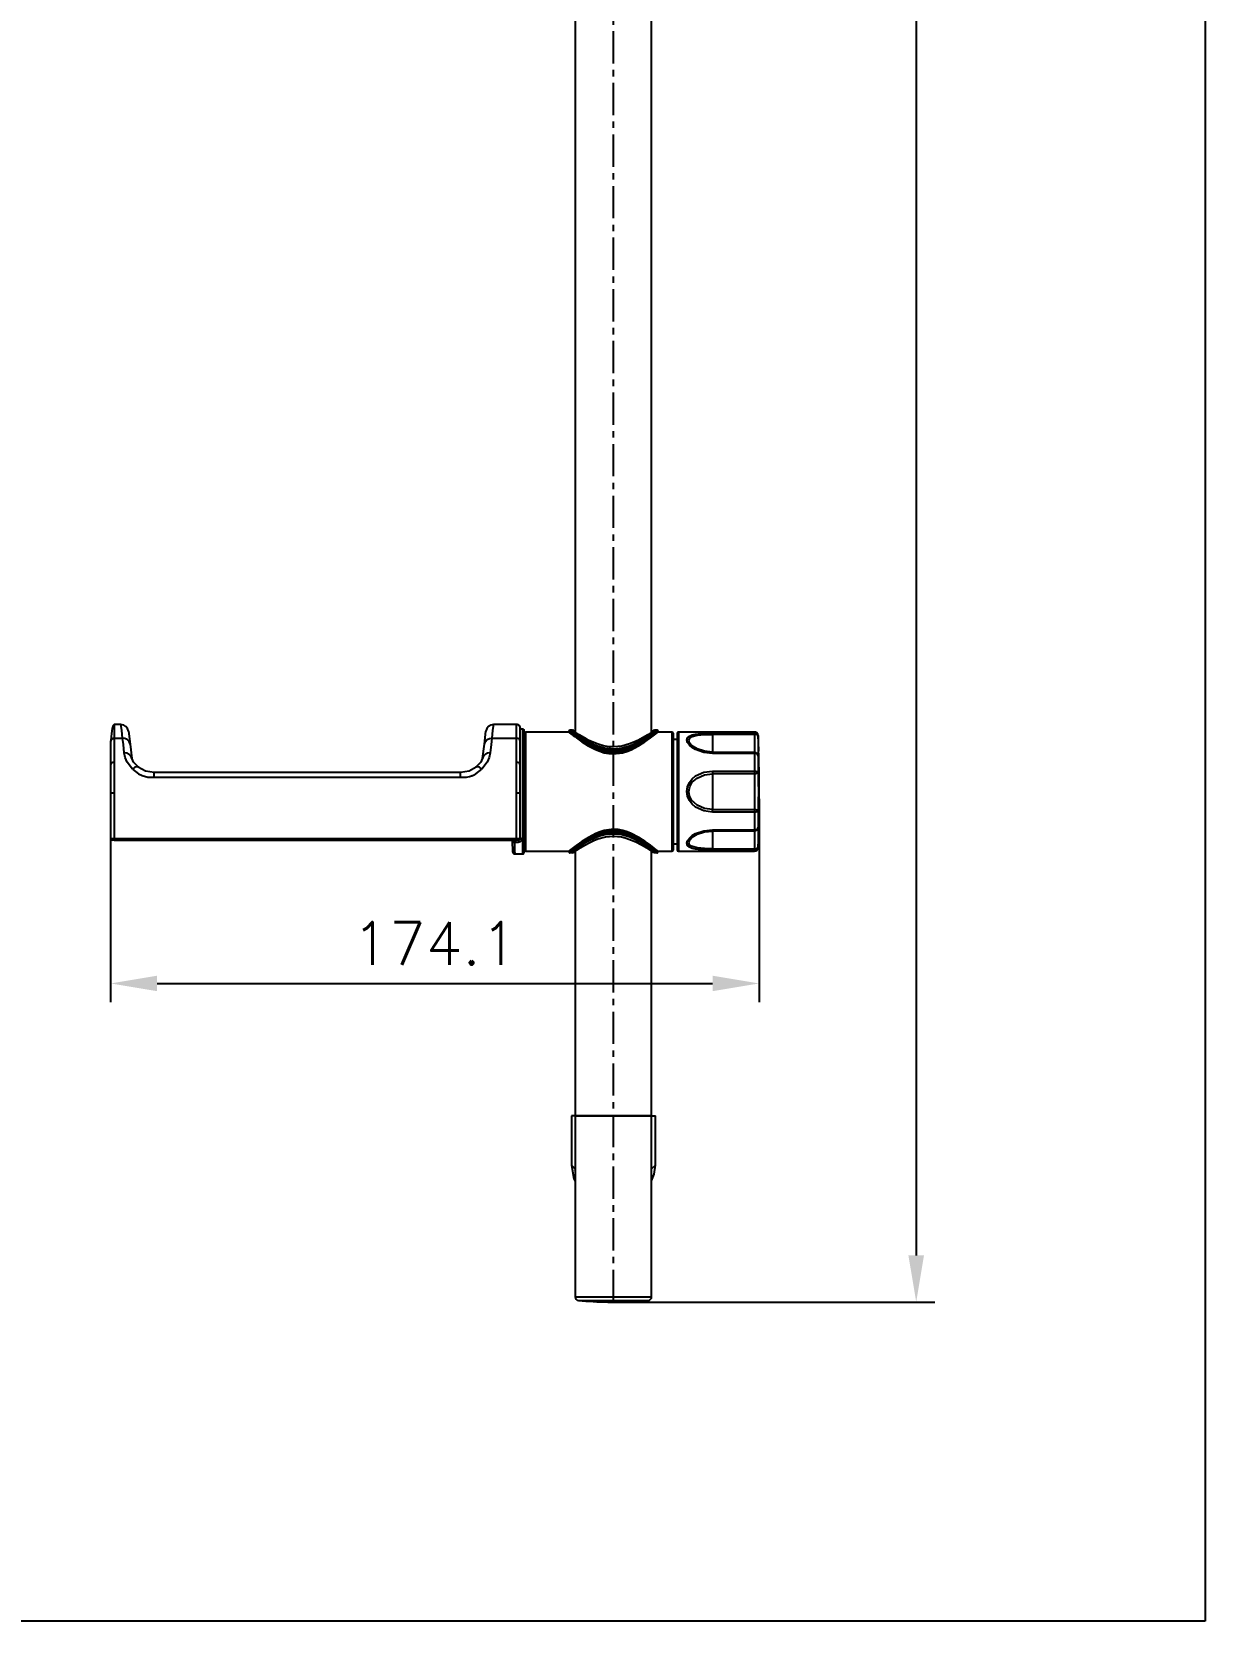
# Model space of a CAD drawing. Extents: x -6516 to -5886, y -2869 to -1978.
# Drawn here: x -6200.6 to -5885.6, y -2869 to -2442.2 of the extents above; entities that cross this region are included whole.
import ezdxf

# ---------------------------------------------------------------- set-up
doc = ezdxf.new("R2010")
doc.units = 0
doc.header["$LTSCALE"] = 23.1
doc.header["$MEASUREMENT"] = 0
doc.linetypes.add('CENTER', pattern=[0.6, 0.375, -0.075, 0.075, -0.075])
doc.layers.get('0').update_dxf_attribs({"linetype": 'CONTINUOUS'})
doc.layers.get('Defpoints').update_dxf_attribs({"linetype": 'CONTINUOUS'})
doc.styles.get("Standard").update_dxf_attribs({"font": 'txt.shx', "bigfont": 'whgtxt.shx'})
doc.dimstyles.get("Standard").update_dxf_attribs({"dimtxt": 2.5, "dimasz": 0.18, "dimexe": 0.18, "dimexo": 0.0625, "dimgap": 0.09, "dimtad": 0, "dimtih": 1, "dimtoh": 1, "dimdec": 4, "dimzin": 0, "dimdsep": 46, "dimtxsty": 'Standard', "dimcen": 0.09, "dimadec": 0, "dimazin": 0, "dimtp": 0.001, "dimtm": 0.001, "dimtfac": 1, "dimtdec": 4, "dimtofl": 0, "dimtmove": 0, "dimatfit": 0, "dimfxl": 0, "dimtolj": 1, "dimtzin": 0, "dimarcsym": 0})

# ---------------------------------------------------------------- blocks, each defined once
blk = doc.blocks.new('*D105')
at = {"color": 2, "lineweight": -2}
for p, q in [((-6042.96, -2021.28), (-5958.18, -2021.28)), ((-5963.18, -2033.78), (-5963.18, -2770.81)), ((-6042.96, -2783.31), (-5958.18, -2783.31))]:
    blk.add_line(p, q, dxfattribs=at)
at = {"color": 2}
for points in [[(-5965.27, -2033.78), (-5961.1, -2033.78), (-5963.18, -2021.28)], [(-5965.27, -2770.81), (-5961.1, -2770.81), (-5963.18, -2783.31)]]:
    blk.add_solid(points, dxfattribs=at)
at = {"layer": 'Defpoints', "color": 0}
for p in [(-6044.46, -2021.28), (-6044.46, -2783.31), (-5963.18, -2783.31)]:
    blk.add_point(p, dxfattribs=at)
at = {"color": 2, "insert": (-5973.93, -2402.29), "char_height": 11.5, "attachment_point": 5, "rotation": 90}
blk.add_mtext('\\A1;762', dxfattribs=at)
blk = doc.blocks.new('*D106')
at = {"color": 2, "lineweight": -2}
for p, q in [((-6179.46, -2648.17), (-6179.46, -2702.75)), ((-6005.34, -2648.17), (-6005.34, -2702.75)), ((-6166.96, -2697.75), (-6017.84, -2697.75))]:
    blk.add_line(p, q, dxfattribs=at)
at = {"color": 2}
for points in [[(-6166.96, -2695.67), (-6166.96, -2699.83), (-6179.46, -2697.75)], [(-6017.84, -2695.67), (-6017.84, -2699.83), (-6005.34, -2697.75)]]:
    blk.add_solid(points, dxfattribs=at)
at = {"layer": 'Defpoints', "color": 0}
for p in [(-6179.46, -2646.67), (-6005.34, -2646.67), (-6005.34, -2697.75)]:
    blk.add_point(p, dxfattribs=at)
at = {"color": 2, "insert": (-6092.4, -2687), "char_height": 11.5, "attachment_point": 5}
blk.add_mtext('\\A1;174.1', dxfattribs=at)

msp = doc.modelspace()

# ---------------------------------------------------------------- linework, layer by layer
for p, q in [((-5885.6, -1978.04), (-5885.6, -2869.04)), ((-6054.71, -2240.47), (-6054.71, -2630.25)), ((-6034.21, -2630.25), (-6034.21, -2240.47)), ((-6054.71, -2585.06), (-6054.71, -2630.25)), ((-6034.21, -2630.25), (-6034.21, -2591.55)), ((-6176.66, -2628.22), (-6178.46, -2628.22)), ((-6070.46, -2628.22), (-6076.69, -2628.22)), ((-6069.46, -2632.81), (-6069.46, -2629.3)), ((-6068.76, -2629.48), (-6069.21, -2629.48)), ((-6179.46, -2632.81), (-6179.46, -2639.05)), ((-6174.68, -2629.97), (-6174.24, -2633.5)), ((-6174.24, -2633.5), (-6173.78, -2637.31)), ((-6079.58, -2637.31), (-6079.11, -2633.5)), ((-6079.11, -2633.5), (-6078.68, -2629.97)), ((-6069.46, -2632.46), (-6069.46, -2631.43)), ((-6069.46, -2639.05), (-6069.46, -2632.81)), ((-6068.46, -2646.23), (-6068.46, -2629.77)), ((-6068.26, -2631.23), (-6068.46, -2631.23)), ((-6068.46, -2631.23), (-6068.26, -2631.23)), ((-6068.26, -2646.23), (-6068.26, -2630.53)), ((-6056.46, -2630.23), (-6067.96, -2630.23)), ((-6056.34, -2630.21), (-6056.42, -2630.16)), ((-6055.46, -2629.73), (-6056.17, -2629.73)), ((-6055.51, -2630.97), (-6055.25, -2631.17)), ((-6055.26, -2629.87), (-6055.31, -2629.83)), ((-6033.6, -2629.83), (-6033.46, -2629.73)), ((-6032.76, -2629.73), (-6033.46, -2629.73)), ((-6028.76, -2630.23), (-6032.46, -2630.23)), ((-6028.46, -2630.53), (-6028.46, -2661.93)), ((-6027.34, -2632.23), (-6028.46, -2632.23)), ((-6027.34, -2630.53), (-6027.34, -2661.93)), ((-6006.62, -2630.23), (-6027.04, -2630.23)), ((-6005.62, -2631.19), (-6005.62, -2631.41)), ((-6173.78, -2637.31), (-6173.88, -2637.03)), ((-6079.48, -2637.03), (-6079.58, -2637.31)), ((-6179.46, -2639.05), (-6179.46, -2646.67)), ((-6085.47, -2641.11), (-6167.88, -2641.11)), ((-6069.46, -2646.67), (-6069.46, -2639.05)), ((-6068.46, -2662.68), (-6068.46, -2646.23)), ((-6068.26, -2661.93), (-6068.26, -2646.23)), ((-6179.46, -2646.67), (-6179.46, -2658.73)), ((-6069.46, -2658.73), (-6069.46, -2646.67)), ((-6179.15, -2659.19), (-6178.96, -2659.23)), ((-6178.46, -2659.23), (-6178.96, -2659.23)), ((-6178.46, -2659.23), (-6070.46, -2659.23)), ((-6072.54, -2659.23), (-6176.45, -2659.23)), ((-6071.47, -2662.48), (-6071.52, -2659.4)), ((-6069.96, -2659.23), (-6070.46, -2659.23)), ((-6069.54, -2658.77), (-6069.46, -2658.73)), ((-6071.03, -2662.98), (-6068.76, -2662.98)), ((-6068.46, -2661.23), (-6068.26, -2661.23)), ((-6067.96, -2662.23), (-6056.46, -2662.23)), ((-6056.44, -2662.41), (-6056.44, -2662.31)), ((-6055.44, -2662.71), (-6056.14, -2662.71)), ((-6054.71, -2662.2), (-6054.71, -2733.29)), ((-6034.21, -2733.29), (-6034.21, -2662.2)), ((-6033.42, -2661.47), (-6033.66, -2661.29)), ((-6032.78, -2662.71), (-6033.49, -2662.71)), ((-6032.48, -2662.31), (-6032.48, -2662.41)), ((-6032.46, -2662.23), (-6028.76, -2662.23)), ((-6028.46, -2660.23), (-6027.34, -2660.23)), ((-6027.04, -2662.23), (-6006.62, -2662.23)), ((-6005.62, -2661.04), (-6005.62, -2661.26)), ((-6054.71, -2733.29), (-6055.71, -2733.29)), ((-6055.71, -2733.29), (-6055.71, -2746.54)), ((-6034.21, -2733.29), (-6054.71, -2733.29)), ((-6054.71, -2733.29), (-6034.21, -2733.29)), ((-6034.21, -2733.29), (-6033.21, -2733.29)), ((-6033.21, -2746.54), (-6033.21, -2733.29)), ((-6054.71, -2747.88), (-6054.71, -2781.89)), ((-6034.21, -2781.89), (-6034.21, -2747.88)), ((-6045.96, -2783.31), (-6042.96, -2783.31)), ((-5885.6, -2869.04), (-6515.6, -2869.04))]:
    msp.add_line(p, q)
at = {"color": 1, "linetype": 'CENTER'}
msp.add_line((-6044.46, -2783.31), (-6044.46, -2071.29), dxfattribs=at)
at = {"color": 2}
for p, q in [((-6178.46, -2628.26), (-6178.46, -2631.87)), ((-6070.46, -2631.87), (-6070.46, -2628.26)), ((-6068.76, -2637.5), (-6068.76, -2629.48)), ((-6178.46, -2631.87), (-6178.46, -2638.34)), ((-6178.46, -2631.87), (-6176.23, -2631.87)), ((-6077.12, -2631.87), (-6070.46, -2631.87)), ((-6070.46, -2638.34), (-6070.46, -2631.87)), ((-6067.96, -2662.23), (-6067.96, -2630.23)), ((-6056.05, -2629.81), (-6056.16, -2629.73)), ((-6055.78, -2630.64), (-6055.96, -2630.58)), ((-6032.6, -2630.23), (-6032.52, -2630.17)), ((-6032.46, -2630.03), (-6032.57, -2630.1)), ((-6028.76, -2630.23), (-6028.76, -2662.23)), ((-6027.04, -2630.23), (-6027.04, -2662.23)), ((-6017.84, -2630.46), (-6017.84, -2630.85)), ((-6017.84, -2630.46), (-6006.62, -2630.46)), ((-6017.84, -2630.85), (-6017.84, -2635.63)), ((-6006.62, -2630.85), (-6017.84, -2630.85)), ((-6006.62, -2630.23), (-6006.62, -2630.46)), ((-6006.62, -2630.46), (-6006.62, -2630.85)), ((-6068.76, -2646.23), (-6068.76, -2637.5)), ((-6017.84, -2635.99), (-6017.84, -2635.63)), ((-6017.84, -2635.63), (-6006.62, -2635.63)), ((-6006.62, -2635.99), (-6017.84, -2635.99)), ((-6006.62, -2635.63), (-6006.62, -2635.99)), ((-6006.62, -2635.99), (-6006.62, -2640.7)), ((-6005.62, -2636.6), (-6005.62, -2641.03)), ((-6178.46, -2638.34), (-6178.46, -2646.69)), ((-6173.58, -2640.21), (-6175, -2638.34)), ((-6078.35, -2638.34), (-6079.77, -2640.21)), ((-6070.46, -2646.69), (-6070.46, -2638.34)), ((-6017.84, -2640.7), (-6017.84, -2641.44)), ((-6017.84, -2640.7), (-6006.62, -2640.7)), ((-6017.84, -2641.44), (-6017.84, -2651.01)), ((-6006.62, -2641.44), (-6017.84, -2641.44)), ((-6006.62, -2640.7), (-6006.62, -2641.44)), ((-6167.87, -2642.39), (-6085.48, -2642.39)), ((-6068.46, -2646.23), (-6068.76, -2646.23)), ((-6068.76, -2662.98), (-6068.76, -2646.23)), ((-6178.46, -2646.69), (-6178.46, -2658.83)), ((-6070.46, -2658.83), (-6070.46, -2646.69)), ((-6017.84, -2651.75), (-6017.84, -2651.01)), ((-6017.84, -2651.01), (-6006.62, -2651.01)), ((-6006.62, -2651.75), (-6017.84, -2651.75)), ((-6006.62, -2651.01), (-6006.62, -2651.75)), ((-6006.62, -2651.75), (-6006.62, -2656.47)), ((-6005.62, -2651.42), (-6005.62, -2655.85)), ((-6178.46, -2658.83), (-6070.46, -2658.83)), ((-6071.02, -2659.79), (-6071.03, -2659.37)), ((-6017.84, -2656.47), (-6017.84, -2656.82)), ((-6017.84, -2656.47), (-6006.62, -2656.47)), ((-6017.84, -2656.82), (-6017.84, -2661.6)), ((-6006.62, -2656.82), (-6017.84, -2656.82)), ((-6006.62, -2656.47), (-6006.62, -2656.82)), ((-6071.02, -2659.79), (-6069.96, -2659.79)), ((-6017.84, -2661.99), (-6017.84, -2661.6)), ((-6017.84, -2661.6), (-6006.62, -2661.6)), ((-6006.62, -2661.99), (-6017.84, -2661.99)), ((-6006.62, -2661.99), (-6006.62, -2661.6)), ((-6006.62, -2661.99), (-6006.62, -2662.23)), ((-6054.71, -2733.29), (-6054.71, -2747.54)), ((-6034.21, -2747.54), (-6034.21, -2733.29)), ((-6054.71, -2747.54), (-6055.71, -2746.54)), ((-6054.71, -2747.54), (-6054.71, -2747.77)), ((-6054.71, -2747.87), (-6054.71, -2747.85)), ((-6034.21, -2747.54), (-6033.21, -2746.54)), ((-6034.21, -2747.77), (-6034.21, -2747.54)), ((-6034.21, -2747.87), (-6034.21, -2747.85)), ((-6054.71, -2781.89), (-6044.46, -2781.89)), ((-6044.46, -2781.89), (-6034.21, -2781.89))]:
    msp.add_line(p, q, dxfattribs=at)
at = {"linetype": 'Continuous'}
msp.add_line((-6069.46, -2629.23), (-6069.53, -2628.96), dxfattribs=at)
at = {"flags": 128}
for points in [[(-6178.46, -2628.22), (-6178.75, -2628.49), (-6179.02, -2629.31), (-6179.24, -2630.64), (-6179.39, -2632.45)], [(-6069.53, -2628.96), (-6069.62, -2628.69), (-6069.73, -2628.54), (-6069.9, -2628.39), (-6070.01, -2628.32), (-6070.15, -2628.27), (-6070.3, -2628.23), (-6070.46, -2628.22)], [(-6068.76, -2629.47), (-6068.7, -2629.48), (-6068.64, -2629.5), (-6068.59, -2629.53), (-6068.54, -2629.57), (-6068.48, -2629.66), (-6068.46, -2629.77)], [(-6056.46, -2630.23), (-6056.22, -2630.41), (-6055.51, -2630.97)], [(-6056.36, -2630.23), (-6056.41, -2630.23), (-6056.46, -2630.23)], [(-6055.46, -2629.73), (-6055.36, -2629.74), (-6055.25, -2629.77), (-6055.21, -2629.79)], [(-6055.2, -2629.8), (-6055.32, -2629.77), (-6055.32, -2629.81)], [(-6033.46, -2629.73), (-6033.67, -2629.87), (-6033.94, -2630.06), (-6034.32, -2630.32), (-6035.26, -2630.94), (-6036.68, -2631.8), (-6037.72, -2632.37), (-6038.98, -2632.97), (-6040.13, -2633.44), (-6042.21, -2634.02), (-6044.47, -2634.24), (-6045.6, -2634.19), (-6046.72, -2634.02), (-6047.39, -2633.87), (-6048.05, -2633.68), (-6048.8, -2633.43), (-6049.94, -2632.98), (-6051.21, -2632.37), (-6052.25, -2631.8), (-6053.67, -2630.94), (-6054.6, -2630.32), (-6055.26, -2629.87), (-6055.26, -2629.87)], [(-6032.76, -2630.33), (-6033.1, -2630.59), (-6033.99, -2631.26), (-6035.13, -2632.08), (-6036.32, -2632.88), (-6037.78, -2633.78), (-6038.93, -2634.4), (-6039.92, -2634.87), (-6041.02, -2635.3), (-6042.49, -2635.72), (-6044.35, -2635.93), (-6046.53, -2635.7), (-6048.89, -2634.93), (-6051.25, -2633.72), (-6053.46, -2632.31), (-6054.43, -2631.62), (-6055.26, -2631.02)], [(-6033.6, -2629.81), (-6033.6, -2629.77), (-6033.72, -2629.8)], [(-6033.71, -2629.79), (-6033.67, -2629.77), (-6033.57, -2629.74), (-6033.46, -2629.73)], [(-6024.23, -2632.5), (-6024.23, -2632.5), (-6024.23, -2632.5), (-6024.23, -2632.5), (-6024.23, -2632.5), (-6024.23, -2632.5), (-6024.23, -2632.5), (-6024.23, -2632.5), (-6024.23, -2632.5)], [(-6005.62, -2631.19), (-6005.72, -2630.79), (-6006, -2630.44), (-6006.3, -2630.28), (-6006.62, -2630.23)], [(-6171.99, -2639.66), (-6173.33, -2638.29), (-6173.84, -2637)], [(-6079.51, -2637), (-6080.03, -2638.3), (-6081.39, -2639.68)], [(-6167.79, -2641.11), (-6170.12, -2640.77), (-6172.01, -2639.65)], [(-6081.34, -2639.65), (-6083.23, -2640.77), (-6085.56, -2641.11)], [(-6024.23, -2646.23), (-6024.23, -2646.22), (-6024.23, -2646.22), (-6024.23, -2646.22), (-6024.23, -2646.22), (-6024.23, -2646.22), (-6024.23, -2646.22), (-6024.23, -2646.22), (-6024.23, -2646.22)], [(-6179.46, -2658.73), (-6179.43, -2658.75), (-6179.38, -2658.77)], [(-6179.39, -2658.76), (-6179.39, -2658.89), (-6179.35, -2659.02), (-6179.27, -2659.12), (-6179.15, -2659.19)], [(-6069.21, -2658.73), (-6069.31, -2658.69), (-6069.39, -2658.69), (-6069.44, -2658.7), (-6069.46, -2658.73)], [(-6033.31, -2661.69), (-6033.75, -2661.37), (-6034.9, -2660.59), (-6036.35, -2659.69), (-6038.05, -2658.75), (-6039.98, -2657.88), (-6042.14, -2657.25), (-6044.46, -2657), (-6046.78, -2657.25), (-6048.94, -2657.88), (-6050.88, -2658.75), (-6052.58, -2659.69), (-6054.02, -2660.59), (-6055.17, -2661.37), (-6055.96, -2661.93), (-6056.05, -2662)], [(-6055.44, -2662.71), (-6055.12, -2662.48), (-6054.8, -2662.26), (-6054.38, -2661.98), (-6053.41, -2661.35), (-6052, -2660.51), (-6050.97, -2659.96), (-6049.74, -2659.39), (-6048.62, -2658.95), (-6046.58, -2658.41), (-6045.55, -2658.26), (-6044.46, -2658.21), (-6042.3, -2658.41), (-6041.29, -2658.65), (-6040.29, -2658.96), (-6038.49, -2659.7), (-6036.92, -2660.51), (-6035.5, -2661.36), (-6034.54, -2661.98), (-6034.12, -2662.27), (-6033.8, -2662.49), (-6033.49, -2662.71)], [(-6055.13, -2661.34), (-6054.93, -2661.19), (-6053.79, -2660.37), (-6052.59, -2659.56), (-6051.13, -2658.66), (-6049.98, -2658.04), (-6048.99, -2657.57), (-6047.89, -2657.14), (-6046.41, -2656.73), (-6044.55, -2656.52), (-6042.37, -2656.76), (-6040.01, -2657.53), (-6037.65, -2658.74), (-6035.44, -2660.15), (-6034.47, -2660.84), (-6033.65, -2661.45)], [(-6068.76, -2662.98), (-6068.7, -2662.97), (-6068.64, -2662.95), (-6068.59, -2662.92), (-6068.54, -2662.88), (-6068.48, -2662.79), (-6068.46, -2662.68)], [(-6032.46, -2662.23), (-6032.7, -2662.03), (-6033.42, -2661.47)], [(-6024.23, -2659.95), (-6024.23, -2659.95), (-6024.23, -2659.95), (-6024.23, -2659.95), (-6024.23, -2659.95), (-6024.23, -2659.95), (-6024.23, -2659.95), (-6024.23, -2659.95), (-6024.23, -2659.95)], [(-6006.62, -2662.23), (-6006.26, -2662.16), (-6005.92, -2661.95), (-6005.7, -2661.62), (-6005.62, -2661.26)], [(-6055.71, -2746.54), (-6055.08, -2750.27), (-6054.71, -2750.93)], [(-6034.21, -2750.78), (-6033.49, -2749.01), (-6033.21, -2746.54)]]:
    msp.add_lwpolyline(points, dxfattribs=at)
at = {"color": 2, "flags": 128}
for points in [[(-6176.23, -2631.87), (-6176.47, -2629.85), (-6176.61, -2628.63), (-6176.66, -2628.22), (-6176.66, -2628.22)], [(-6076.69, -2628.22), (-6076.69, -2628.22), (-6076.74, -2628.63), (-6076.89, -2629.85), (-6077.12, -2631.87)], [(-6178.46, -2631.87), (-6178.89, -2631.96), (-6179.23, -2632.21), (-6179.4, -2632.49), (-6179.46, -2632.81)], [(-6175.77, -2635.84), (-6176.03, -2633.58), (-6176.23, -2631.87)], [(-6174.24, -2633.5), (-6174.5, -2632.78), (-6175.03, -2632.23), (-6175.59, -2631.96), (-6176.23, -2631.87)], [(-6079.11, -2633.5), (-6078.85, -2632.78), (-6078.32, -2632.23), (-6077.76, -2631.96), (-6077.12, -2631.87)], [(-6077.12, -2631.87), (-6077.32, -2633.58), (-6077.58, -2635.84)], [(-6069.46, -2632.81), (-6069.56, -2632.41), (-6069.82, -2632.09), (-6070.12, -2631.92), (-6070.46, -2631.87)], [(-6056.35, -2630.1), (-6056.23, -2630.18), (-6055.49, -2630.69), (-6054.92, -2631.08), (-6054.11, -2631.6), (-6052.91, -2632.32), (-6050.81, -2633.42), (-6049.13, -2634.13), (-6048.31, -2634.41), (-6047.51, -2634.63), (-6046.72, -2634.81), (-6044.46, -2635.02), (-6042.21, -2634.81), (-6039.79, -2634.13), (-6038.98, -2633.81), (-6038.11, -2633.42), (-6037.09, -2632.91), (-6036.01, -2632.32), (-6034.82, -2631.6), (-6034.01, -2631.08), (-6033.43, -2630.69), (-6032.99, -2630.39), (-6032.69, -2630.18), (-6032.46, -2630.03), (-6032.46, -2630.03)], [(-6032.76, -2629.73), (-6033, -2629.9), (-6033.7, -2630.4), (-6034.79, -2631.15), (-6036.22, -2632.06), (-6037.92, -2633.01), (-6039.89, -2633.9), (-6042.09, -2634.56), (-6044.46, -2634.81), (-6046.83, -2634.56), (-6049.04, -2633.9), (-6051, -2633.01), (-6052.71, -2632.06), (-6054.13, -2631.15), (-6055.22, -2630.4), (-6055.92, -2629.9), (-6056.05, -2629.81)], [(-6055.61, -2630.77), (-6055.39, -2630.92), (-6054.28, -2631.69), (-6052.83, -2632.61), (-6051.09, -2633.59), (-6049.1, -2634.5), (-6046.87, -2635.19), (-6044.46, -2635.45), (-6042.05, -2635.19), (-6039.82, -2634.5), (-6037.83, -2633.59), (-6036.1, -2632.61), (-6034.65, -2631.69), (-6033.53, -2630.92), (-6033.19, -2630.68)], [(-6055.25, -2631.17), (-6054.87, -2631.46), (-6054.03, -2632.08), (-6052.98, -2632.82), (-6051.26, -2633.91), (-6049.27, -2634.95), (-6048.13, -2635.41), (-6046.99, -2635.77), (-6045.74, -2636.01), (-6044.51, -2636.1), (-6042.02, -2635.79), (-6040.87, -2635.44), (-6039.73, -2634.98), (-6037.73, -2633.94), (-6036, -2632.85), (-6034.47, -2631.77), (-6033.42, -2630.98), (-6033, -2630.65), (-6032.7, -2630.42), (-6032.46, -2630.23)], [(-6017.84, -2635.99), (-6020.21, -2635.72), (-6022.39, -2634.95), (-6023.33, -2634.39), (-6024.08, -2633.74), (-6024.59, -2633.04), (-6024.77, -2632.37), (-6024.59, -2631.78), (-6024.08, -2631.32), (-6023.33, -2630.98), (-6022.39, -2630.76), (-6020.21, -2630.52), (-6017.84, -2630.46)], [(-6024.23, -2632.5), (-6023.98, -2631.89), (-6023.32, -2631.45), (-6022.01, -2631.1), (-6020.01, -2630.9), (-6017.84, -2630.85)], [(-6017.84, -2635.63), (-6020.01, -2635.41), (-6022.01, -2634.75), (-6023.48, -2633.8), (-6024.05, -2633.12), (-6024.23, -2632.5)], [(-6006.62, -2630.46), (-6006.26, -2630.52), (-6005.92, -2630.73), (-6005.7, -2631.05), (-6005.62, -2631.41)], [(-6006.62, -2630.85), (-6006.57, -2632.66), (-6006.55, -2634.1), (-6006.57, -2635.1), (-6006.62, -2635.63)], [(-6005.62, -2631.41), (-6005.7, -2631.19), (-6005.8, -2631.09), (-6005.92, -2631), (-6006.08, -2630.93), (-6006.26, -2630.88), (-6006.62, -2630.85)], [(-6005.62, -2631.41), (-6005.57, -2633.37), (-6005.55, -2634.94), (-6005.57, -2636.03), (-6005.62, -2636.6)], [(-6175, -2638.34), (-6175.54, -2637.07), (-6175.77, -2635.84)], [(-6173.88, -2637.03), (-6173.98, -2636.73), (-6174.43, -2636.25), (-6175.05, -2635.94), (-6175.77, -2635.84)], [(-6077.58, -2635.84), (-6078.3, -2635.94), (-6078.92, -2636.25), (-6079.37, -2636.73), (-6079.48, -2637.03)], [(-6077.58, -2635.84), (-6077.81, -2637.06), (-6078.35, -2638.34)], [(-6006.62, -2635.63), (-6006.26, -2635.7), (-6006.11, -2635.77), (-6005.92, -2635.92), (-6005.81, -2636.05), (-6005.7, -2636.24), (-6005.62, -2636.6)], [(-6005.62, -2636.6), (-6005.7, -2636.37), (-6005.92, -2636.16), (-6006.09, -2636.08), (-6006.26, -2636.03), (-6006.62, -2635.99)], [(-6178.46, -2638.34), (-6178.89, -2638.41), (-6179.23, -2638.6), (-6179.4, -2638.81), (-6179.46, -2639.05)], [(-6171.99, -2639.67), (-6172.12, -2639.59), (-6172.37, -2639.54), (-6172.96, -2639.7), (-6173.58, -2640.21)], [(-6173.58, -2640.21), (-6171.93, -2641.48), (-6171.02, -2641.92), (-6169.48, -2642.32), (-6169.18, -2642.35), (-6168.68, -2642.38), (-6168.14, -2642.39), (-6167.97, -2642.39), (-6167.87, -2642.39)], [(-6167.79, -2641.12), (-6167.79, -2641.11), (-6167.8, -2641.17), (-6167.82, -2641.31), (-6167.84, -2641.6), (-6167.86, -2642.03), (-6167.87, -2642.39)], [(-6085.48, -2642.39), (-6085.5, -2642.03), (-6085.52, -2641.6), (-6085.53, -2641.31), (-6085.55, -2641.17), (-6085.56, -2641.11), (-6085.57, -2641.12)], [(-6085.48, -2642.39), (-6085.38, -2642.39), (-6083.87, -2642.32), (-6083.08, -2642.16), (-6082.81, -2642.09), (-6082.6, -2642.02), (-6082.47, -2641.97), (-6082.4, -2641.95), (-6082.36, -2641.93), (-6082.35, -2641.92), (-6082.34, -2641.92), (-6082.33, -2641.92), (-6082.33, -2641.92), (-6082.33, -2641.92), (-6082.33, -2641.92), (-6082.33, -2641.92), (-6082.33, -2641.92), (-6082.33, -2641.92), (-6082.33, -2641.92), (-6082.33, -2641.92), (-6082.33, -2641.92), (-6081.99, -2641.77), (-6081.42, -2641.48), (-6079.77, -2640.21)], [(-6079.77, -2640.21), (-6080.4, -2639.7), (-6080.98, -2639.54), (-6081.23, -2639.59), (-6081.36, -2639.68)], [(-6069.46, -2639.05), (-6069.56, -2638.75), (-6069.82, -2638.5), (-6070.12, -2638.38), (-6070.46, -2638.34)], [(-6017.84, -2651.75), (-6020.21, -2651.43), (-6022.39, -2650.42), (-6023.33, -2649.63), (-6024.08, -2648.65), (-6024.59, -2647.49), (-6024.77, -2646.22), (-6024.59, -2644.96), (-6024.08, -2643.8), (-6023.33, -2642.82), (-6022.39, -2642.03), (-6020.21, -2641.02), (-6017.84, -2640.7)], [(-6024.23, -2646.22), (-6023.98, -2644.88), (-6023.32, -2643.73), (-6022.01, -2642.58), (-6020.01, -2641.71), (-6017.84, -2641.44)], [(-6006.62, -2640.7), (-6006.25, -2640.72), (-6005.92, -2640.79), (-6005.7, -2640.91), (-6005.62, -2641.03)], [(-6005.62, -2641.03), (-6005.7, -2641.18), (-6005.8, -2641.25), (-6005.92, -2641.31), (-6006.26, -2641.41), (-6006.62, -2641.44)], [(-6006.62, -2641.44), (-6006.57, -2643.78), (-6006.55, -2646.22), (-6006.57, -2648.67), (-6006.62, -2651.01)], [(-6005.62, -2641.03), (-6005.57, -2643.57), (-6005.55, -2646.22), (-6005.57, -2648.88), (-6005.62, -2651.42)], [(-6017.84, -2651.01), (-6020.01, -2650.74), (-6022.01, -2649.87), (-6023.48, -2648.5), (-6024.05, -2647.38), (-6024.23, -2646.23)], [(-6178.46, -2646.69), (-6178.89, -2646.69), (-6179.23, -2646.68), (-6179.4, -2646.68), (-6179.46, -2646.67)], [(-6069.46, -2646.67), (-6069.56, -2646.68), (-6069.82, -2646.68), (-6070.12, -2646.69), (-6070.46, -2646.69)], [(-6006.62, -2651.01), (-6006.26, -2651.04), (-6006.08, -2651.08), (-6005.92, -2651.14), (-6005.8, -2651.2), (-6005.7, -2651.27), (-6005.62, -2651.42)], [(-6005.62, -2651.42), (-6005.7, -2651.54), (-6005.92, -2651.66), (-6006.25, -2651.73), (-6006.62, -2651.75)], [(-6179.38, -2658.77), (-6179.36, -2658.77), (-6179.17, -2658.8), (-6178.84, -2658.82), (-6178.46, -2658.83)], [(-6178.46, -2659.23), (-6178.46, -2659.2), (-6178.46, -2659.11), (-6178.46, -2658.99), (-6178.46, -2658.83)], [(-6071.52, -2659.4), (-6071.48, -2659.55), (-6071.37, -2659.68), (-6071.21, -2659.77), (-6071.02, -2659.79)], [(-6070.46, -2658.83), (-6070.26, -2658.83), (-6070.07, -2658.82), (-6069.75, -2658.8), (-6069.54, -2658.77), (-6069.54, -2658.77)], [(-6070.46, -2658.83), (-6070.46, -2658.99), (-6070.46, -2659.11), (-6070.46, -2659.2), (-6070.46, -2659.23)], [(-6069.21, -2658.73), (-6069.27, -2659.4), (-6069.34, -2659.56), (-6069.48, -2659.7), (-6069.58, -2659.75), (-6069.7, -2659.78), (-6069.96, -2659.79)], [(-6069.96, -2659.23), (-6069.96, -2659.37), (-6069.96, -2659.79)], [(-6069.78, -2659.19), (-6069.66, -2659.12), (-6069.57, -2659.02), (-6069.53, -2658.9), (-6069.54, -2658.77)], [(-6033.66, -2661.29), (-6034.06, -2660.98), (-6034.9, -2660.36), (-6035.96, -2659.63), (-6037.68, -2658.54), (-6039.67, -2657.5), (-6040.81, -2657.03), (-6041.95, -2656.68), (-6043.19, -2656.44), (-6044.43, -2656.35), (-6046.91, -2656.66), (-6048.06, -2657.01), (-6049.2, -2657.47), (-6051.2, -2658.51), (-6052.92, -2659.6), (-6054.46, -2660.68), (-6055.5, -2661.47), (-6055.92, -2661.8), (-6056.22, -2662.03), (-6056.46, -2662.23)], [(-6032.48, -2662.31), (-6032.74, -2662.12), (-6033.38, -2661.66), (-6034.53, -2660.87), (-6034.9, -2660.63), (-6035.32, -2660.36), (-6035.75, -2660.09), (-6036, -2659.94), (-6036.13, -2659.86), (-6036.2, -2659.82), (-6036.23, -2659.8), (-6036.25, -2659.78), (-6036.26, -2659.78), (-6036.27, -2659.78), (-6036.27, -2659.78), (-6036.27, -2659.77), (-6036.27, -2659.77), (-6036.27, -2659.77), (-6036.27, -2659.77), (-6036.27, -2659.77), (-6036.27, -2659.77), (-6036.27, -2659.77), (-6036.27, -2659.77), (-6036.27, -2659.77), (-6036.53, -2659.62), (-6038.14, -2658.75), (-6039.93, -2657.96), (-6042.23, -2657.29), (-6044.45, -2657.07), (-6045.57, -2657.12), (-6046.7, -2657.29), (-6047.63, -2657.52), (-6048.61, -2657.82), (-6050.53, -2658.63), (-6052.65, -2659.77), (-6053.59, -2660.35), (-6054.38, -2660.86), (-6055.53, -2661.65), (-6056.18, -2662.12), (-6056.44, -2662.31)], [(-6032.48, -2662.41), (-6032.82, -2662.17), (-6033.65, -2661.61), (-6034.26, -2661.21), (-6035.08, -2660.69), (-6036.27, -2659.99), (-6037.65, -2659.25), (-6038.86, -2658.69), (-6039.96, -2658.26), (-6040.76, -2658), (-6041.53, -2657.79), (-6042.31, -2657.63), (-6044.47, -2657.43), (-6046.66, -2657.63), (-6048.98, -2658.27), (-6049.8, -2658.58), (-6050.68, -2658.96), (-6051.65, -2659.44), (-6052.66, -2659.99), (-6053.82, -2660.68), (-6054.65, -2661.2), (-6055.27, -2661.6), (-6055.75, -2661.93), (-6056.1, -2662.17), (-6056.44, -2662.41)], [(-6032.78, -2662.71), (-6033.15, -2662.44), (-6033.92, -2661.89), (-6035.04, -2661.13), (-6036.46, -2660.25), (-6038.14, -2659.33), (-6040.05, -2658.49), (-6042.18, -2657.87), (-6044.46, -2657.64), (-6046.74, -2657.87), (-6047.81, -2658.14), (-6048.87, -2658.49), (-6050.79, -2659.33), (-6052.46, -2660.25), (-6053.88, -2661.13), (-6055, -2661.89), (-6055.77, -2662.44), (-6056.14, -2662.71)], [(-6017.84, -2661.99), (-6020.21, -2661.93), (-6022.39, -2661.69), (-6023.33, -2661.47), (-6024.08, -2661.13), (-6024.59, -2660.67), (-6024.77, -2660.08), (-6024.59, -2659.41), (-6024.08, -2658.71), (-6023.33, -2658.06), (-6022.39, -2657.5), (-6020.21, -2656.73), (-6017.84, -2656.47)], [(-6024.23, -2659.95), (-6023.98, -2659.22), (-6023.32, -2658.5), (-6022.01, -2657.7), (-6020.01, -2657.04), (-6017.84, -2656.82)], [(-6006.62, -2656.47), (-6006.26, -2656.42), (-6006.09, -2656.37), (-6005.92, -2656.29), (-6005.7, -2656.08), (-6005.62, -2655.85)], [(-6005.62, -2655.85), (-6005.7, -2656.21), (-6005.81, -2656.4), (-6005.92, -2656.54), (-6006.11, -2656.68), (-6006.26, -2656.75), (-6006.62, -2656.82)], [(-6006.62, -2656.82), (-6006.57, -2657.35), (-6006.55, -2658.35), (-6006.57, -2659.79), (-6006.62, -2661.6)], [(-6005.62, -2655.85), (-6005.57, -2656.42), (-6005.55, -2657.51), (-6005.57, -2659.08), (-6005.62, -2661.04)], [(-6071.02, -2659.79), (-6071, -2661.19), (-6070.98, -2662.19), (-6070.97, -2662.78), (-6070.97, -2662.98), (-6070.97, -2662.98)], [(-6017.84, -2661.6), (-6020.01, -2661.55), (-6022.01, -2661.35), (-6023.48, -2660.92), (-6024.05, -2660.48), (-6024.23, -2659.95)], [(-6006.62, -2661.6), (-6006.26, -2661.57), (-6006.08, -2661.52), (-6005.92, -2661.45), (-6005.8, -2661.36), (-6005.7, -2661.26), (-6005.62, -2661.04)], [(-6005.62, -2661.04), (-6005.7, -2661.4), (-6005.92, -2661.72), (-6006.26, -2661.93), (-6006.62, -2661.99)], [(-6054.71, -2747.77), (-6054.71, -2747.78), (-6054.71, -2747.8), (-6054.71, -2747.86)], [(-6034.21, -2747.86), (-6034.21, -2747.8), (-6034.21, -2747.78), (-6034.21, -2747.77)], [(-6053.8, -2782.88), (-6053.63, -2782.88), (-6053.09, -2782.88), (-6052.23, -2782.88), (-6051.07, -2782.88), (-6049.65, -2782.88), (-6048.04, -2782.88), (-6046.28, -2782.88), (-6044.46, -2782.88)], [(-6044.46, -2782.88), (-6042.64, -2782.88), (-6040.89, -2782.88), (-6039.27, -2782.88), (-6037.85, -2782.88), (-6036.69, -2782.88), (-6035.83, -2782.88), (-6035.3, -2782.88), (-6035.12, -2782.88)]]:
    msp.add_lwpolyline(points, dxfattribs=at)
for centre, radius, start, end in [((-6176.66, -2630.22), 2, 6.9993, 90), ((-6076.69, -2630.22), 2, 90, 173.0007), ((-6069.21, -2629.22), 0.25, 180.1003, 270.0717), ((-6067.96, -2630.53), 0.3, 90, 180), ((-6056.1, -2630.07), 0.301, 90.537, 180.464), ((-6032.76, -2630.03), 0.3, 0.0011, 90), ((-6032.56, -2630.13), 0.1, 270, 0.0031), ((-6028.76, -2630.53), 0.3, 360, 90), ((-6027.04, -2630.53), 0.3, 90, 180), ((-6405.34, -2646.23), 400, 0, 2.1545), ((-6405.34, -2646.23), 400, 357.8456, 0), ((-6070.97, -2662.48), 0.5, 180.3869, 270), ((-6067.96, -2661.93), 0.3, 180, 270), ((-6056.34, -2662.31), 0.101, 90.0585, 179.9666), ((-6056.14, -2662.41), 0.299, 179.9683, 270.0565), ((-6032.78, -2662.41), 0.299, 269.9242, 0.0314), ((-6032.59, -2662.31), 0.1, 0.0183, 89.9346), ((-6028.76, -2661.93), 0.3, 270, 0), ((-6027.04, -2661.93), 0.3, 180, 270), ((-6053.71, -2781.89), 1, 180, 264.6388), ((-6044.46, -2683.32), 100, 264.6386, 269.1405), ((-6044.46, -2683.32), 100, 270.8595, 275.3616), ((-6035.21, -2781.89), 1, 275.3612, 0)]:
    msp.add_arc(centre, radius, start, end)
at = {"color": 2}
msp.add_arc((-6032.82, -2630.07), 0.301, 359.536, 89.4631, dxfattribs=at)

# ---------------------------------------------------------------- dimensions: what is measured, and where the dimension line sits
dim = msp.add_linear_dim(base=(-5963.18, -2783.31), p1=(-6044.46, -2021.28), p2=(-6044.46, -2783.31), angle=90, dimstyle='Standard', override={"dimscale": 5, "dimtxt": 2.3, "dimasz": 2.5, "dimexe": 1, "dimexo": 0.3, "dimgap": 1, "dimtad": 1, "dimtih": 0, "dimtoh": 0, "dimdec": 0, "dimlfac": 1, "dimcen": 0, "dimclrd": 2, "dimclre": 2, "dimclrt": 2, "dimtp": 0.1, "dimtm": 0, "dimtfac": 0.5, "dimtdec": 2, "dimatfit": 3})
dim.commit()
dim.dimension.update_dxf_attribs({"geometry": '*D105', "text_midpoint": (-5973.93, -2402.29)})
dim = msp.add_linear_dim(base=(-6005.34, -2697.75), p1=(-6179.46, -2646.67), p2=(-6005.34, -2646.67), dimstyle='Standard', override={"dimscale": 5, "dimtxt": 2.3, "dimasz": 2.5, "dimexe": 1, "dimexo": 0.3, "dimgap": 1, "dimtad": 1, "dimtih": 0, "dimtoh": 0, "dimdec": 1, "dimlfac": 1, "dimcen": 0, "dimclrd": 2, "dimclre": 2, "dimclrt": 2, "dimtp": 0.1, "dimtm": 0, "dimtfac": 0.5, "dimtdec": 2, "dimatfit": 3})
dim.commit()
dim.dimension.update_dxf_attribs({"geometry": '*D106', "text_midpoint": (-6092.4, -2687)})

doc.saveas('drawing.dxf')
